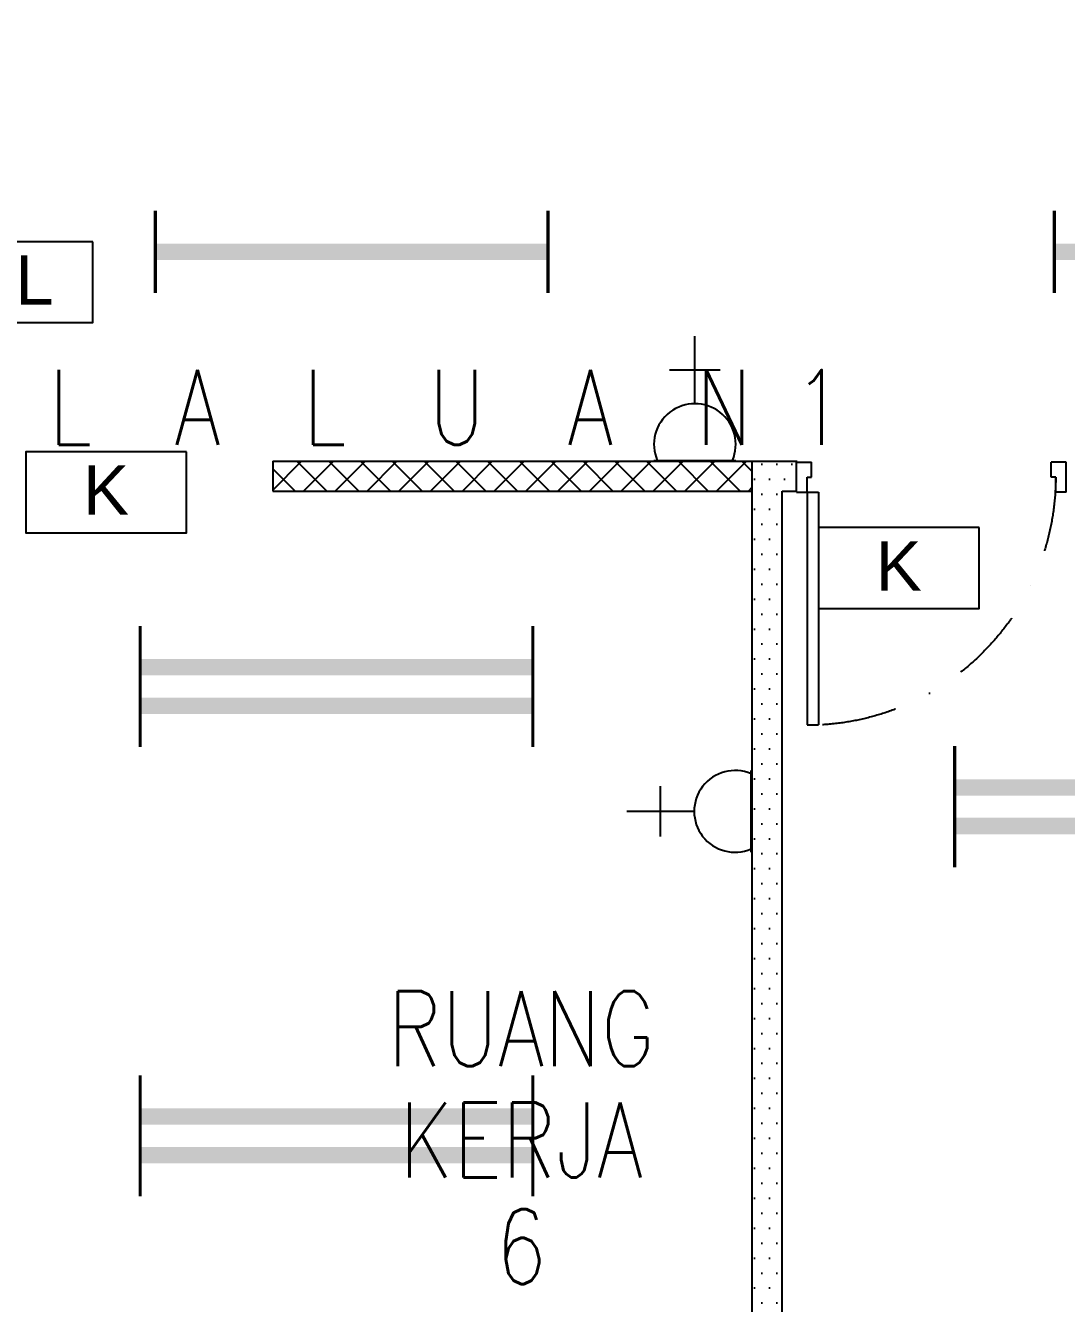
# Model space of a CAD drawing. Header units: inches. Extents: x -106706990 to 300603, y -86718466 to 1728185.
# Drawn here: x 35864 to 39337, y 15593 to 19859 of the extents above; entities that cross this region are included whole.
import ezdxf
from ezdxf.enums import TextEntityAlignment as Align

# ---------------------------------------------------------------- set-up
doc = ezdxf.new("R2010")
doc.units = ezdxf.units.IN
doc.header["$MEASUREMENT"] = 0
doc.linetypes.add('DASHDOT', pattern=[1, 0.5, -0.25, 0, -0.25])
doc.linetypes.add('HIDDEN', pattern=[0.375, 0.25, -0.125])
for name, color, linetype in [('A-DOOR', 9, 'Continuous'), ('A-HATCH', 8, 'Continuous'), ('A-PARTITION', 4, 'Continuous'), ('A-ROOMSYM', 3, 'Continuous'), ('EL LIGHT', 6, 'Continuous'), ('ELECT', 6, 'Continuous'), ('FITTING', 1, 'Continuous'), ('K LIGHT', 3, 'Continuous'), ('LAMP', 5, 'Continuous')]:
    doc.layers.add(name, color=color, linetype=linetype)
doc.styles.add('arial', font='arial.ttf')
doc.styles.add('style1', font='romans.shx', dxfattribs={"height": 750})

# ---------------------------------------------------------------- blocks, each defined once
blk = doc.blocks.new('A$C4F656F16')
at = {"layer": 'A-DOOR', "color": 8}
for p, q in [((35, 100), (35, 877.1)), ((35, 877.1), (73, 877.1)), ((73, 100), (73, 877.1)), ((35, 100), (73, 100))]:
    blk.add_line(p, q, dxfattribs=at)
at = {"layer": 'A-DOOR', "color": 8, "linetype": 'Continuous'}
for p, q in [((0, 100), (35, 100)), ((0, 100), (0, 100)), ((0, 100), (0, 0)), ((0, 100), (0, 100)), ((35, 100), (35, 50)), ((900, 100), (865, 100)), ((865, 100), (865, 50)), ((900, 100), (900, 100)), ((900, 100), (900, 0)), ((900, 100), (900, 100)), ((35, 50), (50, 50)), ((50, 50), (50, 0)), ((865, 50), (850, 50)), ((850, 50), (850, 0)), ((0, 0), (50, 0)), ((900, 0), (850, 0))]:
    blk.add_line(p, q, dxfattribs=at)
at = {"layer": 'A-DOOR', "color": 8, "linetype": 'DASHDOT', "ltscale": 500}
blk.add_arc((35, 48), 830, 0.1381, 87.3759, dxfattribs=at)
blk = doc.blocks.new('YBC 236')
at = {"layer": 'LAMP'}
for points, const_width in [([(-134681.8, 193808.3), (-134681.8, 193533.1)], 10.9), ([(-133371.4, 193808.3), (-133371.4, 193533.1)], 10.9), ([(-134681.8, 193670.7), (-133371.4, 193670.7)], 54.6), ([(-134681.8, 193679.4), (-134681.8, 193404.2)], 10.9), ([(-133371.4, 193679.4), (-133371.4, 193404.2)], 10.9), ([(-134681.8, 193541.8), (-133371.4, 193541.8)], 54.6)]:
    blk.add_lwpolyline(points, dxfattribs=dict(at, const_width=const_width))
blk = doc.blocks.new('*U190')
at = {"layer": 'FITTING', "color": 1, "linetype": 'Continuous'}
blk.add_blockref('YBC 236', (134026.6, -193606.2, -5.5), dxfattribs=at)
blk = doc.blocks.new('*U191')
at = {"layer": 'LAMP', "color": 0, "linetype": 'ByBlock', "lineweight": -2, "transparency": 16777216}
for p in [(0, 3000), (0, 1500), (0, 0)]:
    blk.add_blockref('*U190', p, dxfattribs=at)
blk = doc.blocks.new('*U198')
at = {"layer": 'FITTING', "color": 1, "linetype": 'Continuous'}
blk.add_blockref('YBC 236', (134026.6, -193606.2, -5.5), dxfattribs=at)
blk = doc.blocks.new('*U199')
at = {"layer": 'LAMP', "color": 0, "linetype": 'ByBlock', "lineweight": -2, "transparency": 16777216}
for p in [(0, 2500), (2000, 2500), (0, 0), (2000, 0)]:
    blk.add_blockref('*U198', p, dxfattribs=at)
blk = doc.blocks.new('YBC136')
at = {"layer": 'LAMP'}
for points, const_width in [([(-135000.8, 195525.6), (-135000.8, 195250.4)], 10.9), ([(-133690.5, 195525.6), (-133690.5, 195250.4)], 10.9), ([(-135000.8, 195388), (-133690.5, 195388)], 54.6)]:
    blk.add_lwpolyline(points, dxfattribs=dict(at, const_width=const_width))
blk = doc.blocks.new('*U202')
at = {"layer": 'LAMP'}
blk.add_blockref('YBC136', (134345.6, -195388, -5.5), dxfattribs=at)
blk = doc.blocks.new('*U203')
at = {"layer": 'LAMP', "color": 0, "linetype": 'ByBlock', "lineweight": -2, "transparency": 16777216}
for p in [(15000, 0), (18000, 0)]:
    blk.add_blockref('*U202', p, dxfattribs=at)
blk = doc.blocks.new('EXIT LAMP')
at = {"layer": 'K LIGHT', "color": 3}
blk.add_lwpolyline([(54141.1, 5237.4), (53604.6, 5237.4), (53604.6, 4967.1), (54141.1, 4967.1)], close=True, dxfattribs=at)
at = {"layer": 'K LIGHT', "color": 3, "style": 'arial'}
blk.add_text('K', height=164.8, dxfattribs=at).set_placement((53795.7, 5027.4))
blk = doc.blocks.new('EMERGENCY LIGHT')
at = {"layer": 'EL LIGHT', "color": 6}
blk.add_lwpolyline([(49517.9, 4899.8), (48981.4, 4899.8), (48981.4, 4629.5), (49517.9, 4629.5)], close=True, dxfattribs=at)
at = {"layer": 'EL LIGHT', "color": 6, "style": 'arial'}
blk.add_text('EL', height=164.84, dxfattribs=at).set_placement((49104.8, 4689.8))
blk = doc.blocks.new('SOCKET')
at = {"layer": 'ELECT', "color": 6}
for p, q in [((15248.7, 25891.4), (15248.7, 26116.4)), ((15164.3, 26003.9), (15333.1, 26003.9)), ((15112.3, 25701.6), (15385.1, 25701.6))]:
    blk.add_line(p, q, dxfattribs=at)
blk.add_arc((15248.7, 25755), 136.4, 336.9763, 203.0237, dxfattribs=at)

msp = doc.modelspace()

# ---------------------------------------------------------------- hatches: boundary and pattern name
at = {"layer": 'A-HATCH'}
h = msp.add_hatch(dxfattribs=at)
h.set_pattern_fill('ANSI37', color=8, scale=600)
h.set_pattern_definition([(45, (2570.67, -198349.356), (-53.033009, 53.033009), []), (135, (2570.67, -198349.356), (-53.033009, -53.033009), [])])
h.paths.add_polyline_path([(38288.8, 20004.4), (36688.8, 20004.4), (36688.8, 19904.4), (38288.8, 19904.4)])
h.paths.add_polyline_path([(38288.8, 18404.4), (36688.8, 18404.4), (36688.8, 18304.4), (38288.8, 18304.4)])
h = msp.add_hatch(dxfattribs=at)
h.set_pattern_fill('DOTS', color=8, scale=800)
h.set_pattern_definition([(0, (2570.67, -195605.69), (25, 50), [0, -50])])
h.paths.add_polyline_path([(38438.8, 18404.4), (38288.8, 18404.4), (38288.8, 18254.4), (38388.8, 18254.4), (38388.8, 18304.4), (38438.8, 18304.4)])
h.paths.add_polyline_path([(38388.8, 18254.4), (38288.8, 18254.4), (38288.8, 13904.4), (38350.7, 13904.4), (38388.8, 13942.5)])

# ---------------------------------------------------------------- linework, layer by layer
at = {"layer": 'A-PARTITION', "color": 8}
for p, q in [((36688.8, 18404.4), (38288.8, 18404.4)), ((36688.8, 18404.4), (36688.8, 18304.4)), ((36688.8, 18404.4), (38205.9, 18404.4)), ((38288.8, 18404.4), (38438.8, 18404.4)), ((38288.8, 13904.4), (38288.8, 18404.4)), ((36688.8, 18304.4), (38288.8, 18304.4)), ((38388.8, 18304.4), (38438.8, 18304.4)), ((38388.8, 13904.4), (38388.8, 18304.4))]:
    msp.add_line(p, q, dxfattribs=at)

# ---------------------------------------------------------------- block references
at = {"layer": 'A-DOOR', "color": 8, "xscale": -1, "rotation": 180}
msp.add_blockref('A$C4F656F16', (38436.4, 18401), dxfattribs=at)
at = {"layer": 'ELECT', "color": 7, "linetype": 'HIDDEN'}
msp.add_blockref('SOCKET', (22848.4, -7294.8), dxfattribs=at)
at = {"layer": 'ELECT', "color": 7, "linetype": 'HIDDEN', "rotation": 89.99999999999937}
msp.add_blockref('SOCKET', (63986.1, 1986.8), dxfattribs=at)
at = {"layer": 'LAMP', "color": 0}
for name, p in [('*U203', (21952, 19103.4, -5.5)), ('EMERGENCY LIGHT', (-13429.5, 14237.6)), ('EXIT LAMP', (-17740.3, 13198.4)), ('EXIT LAMP', (-15095.2, 12945.3)), ('*U191', (36901.2, 14652)), ('*U199', (39618.9, 14751.1))]:
    msp.add_blockref(name, p, dxfattribs=at)

# ---------------------------------------------------------------- texts
at = {"layer": 'A-ROOMSYM', "color": 8, "style": 'style1', "width": 0.8}
for s, p in [('L  A  L  U  A  N 1', (37268.6, 18459.3)), ('RUANG', (37517.6, 16385.4)), ('KERJA', (37517.6, 16013.2)), ('6', (37517.6, 15657.4))]:
    msp.add_text(s, height=250, dxfattribs=at).set_placement(p, align=Align.CENTER)

doc.saveas('drawing.dxf')
